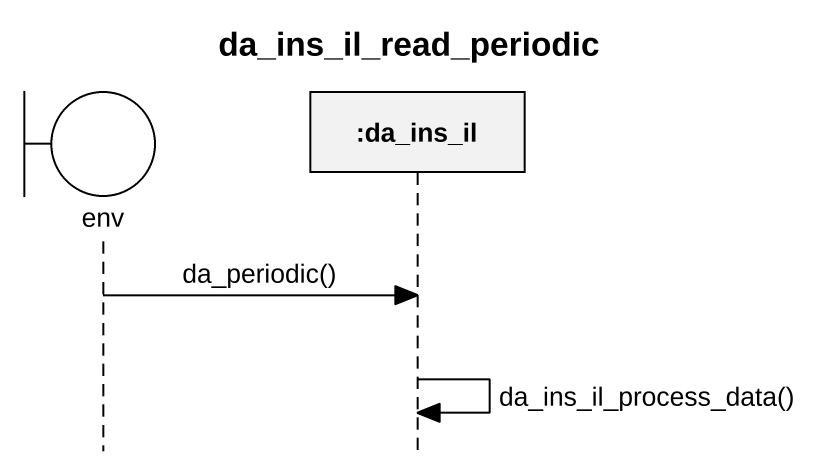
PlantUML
@startuml
title da_ins_il_read_periodic
hide footbox
boundary env
participant ":da_ins_il" as da_ins_il

env -> da_ins_il : da_periodic()
da_ins_il -> da_ins_il : da_ins_il_process_data()
@enduml
